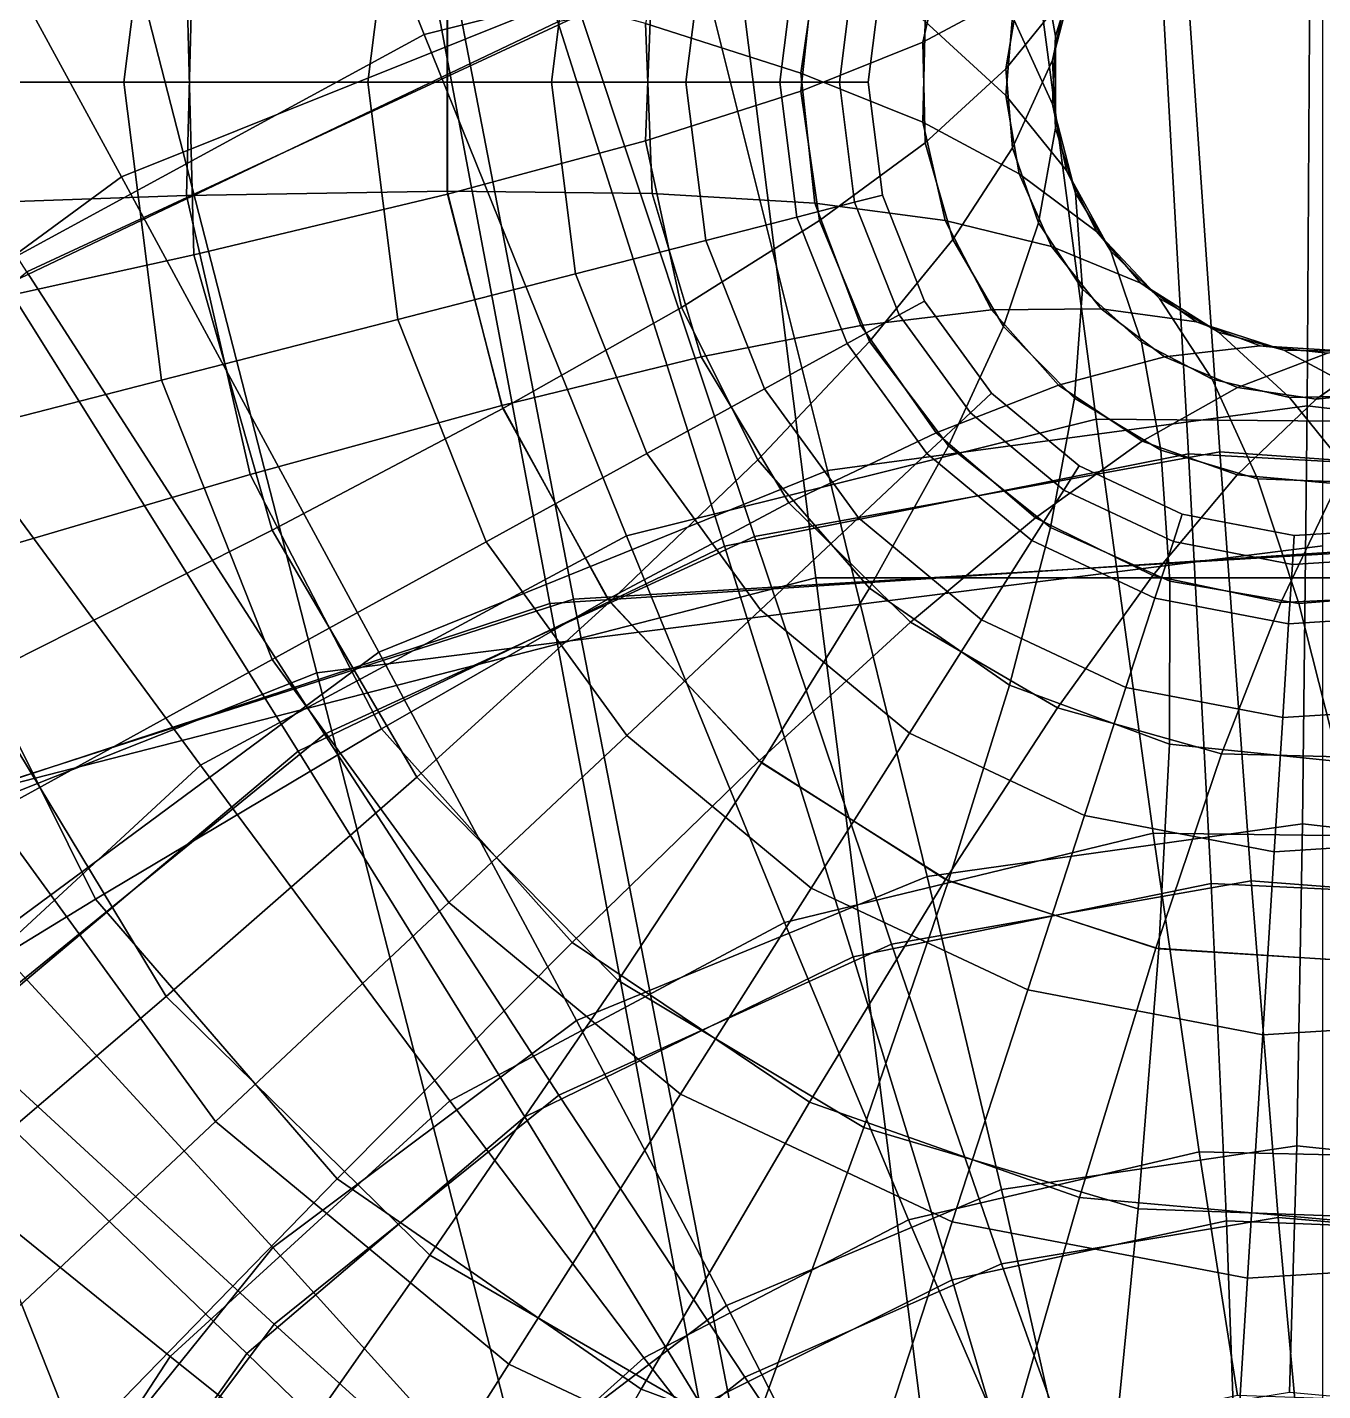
# Model space of a CAD drawing. Header units: metres. Extents: x -115920 to 115770, y -165555 to 165691.
# Drawn here: x -28731 to 0, y 20968 to 51218 of the extents above; entities that cross this region are included whole.
import ezdxf

# ---------------------------------------------------------------- set-up
doc = ezdxf.new("R2010")
doc.units = ezdxf.units.M

msp = doc.modelspace()

# ---------------------------------------------------------------- linework, layer by layer
for points in [[(-8600.2, 69752.7, 3630.67), (-6601.55, 54410.4, 6020.93), (-19925.5, 51059.3, 5244.29), (-25676.8, 65422.5, 2854.02)], [(-13891.8, 53019.7, 49106), (-17681.4, 68020.4, 51496.3), (-34041.9, 61486.2, 50719.7), (-26640.9, 47899.2, 48329.4)], [(-21339.6, 66356.1, -47130.4), (-16450.5, 51502.9, -46353.8), (-28741.9, 45793.8, -48744.1), (-37171.3, 58964.4, -49520.7)], [(-16963.9, 51336.1, 4256.44), (-21739, 66226.3, 5033.09), (-37525.8, 58739.4, 2642.82), (-29197.8, 45504.5, 1866.18)], [(-25676.8, 65422.5, 2854.02), (-19925.5, 51059.3, 5244.29), (-31997.4, 44499.9, 4467.64), (-41140.1, 56981.6, 2077.38)], [(0, 39712.6, -1584.07), (0, 65487.4, -1584.07), (-28720.5, 61859.1, -4097.35), (-22310.6, 36894.1, -4097.35)], [(5392.25, 39915.1, 43826), (7064.18, 65554.7, 45859.3), (-21895, 63681.1, 44382), (-17138.1, 38431.3, 42348.7)], [(7474.36, 65528.9, 2413.55), (5919.62, 39881.9, 4446.83), (-16619.1, 38530.3, 2969.57), (-21491.3, 63758.1, 936.287)], [(-14474.4, 64576.7, -34256.6), (-11244, 39005.2, -34256.6), (-33025.4, 33412.7, -36769.9), (-42513.7, 57377.5, -36769.9)], [(14474.4, 64576.7, -31743.4), (11244, 39005.2, -31743.4), (-11244, 39005.2, -34256.6), (-14474.4, 64576.7, -34256.6)], [(-17138.1, 38431.3, 42348.7), (-21895, 63681.1, 44382), (-49478.5, 54664.5, 42904.7), (-38591.7, 31390.9, 40871.4)], [(-21491.3, 63758.1, 936.287), (-16619.1, 38530.3, 2969.57), (-38113.5, 31615.9, 1492.3), (-49106.6, 54839.5, -540.979)], [(-22310.6, 36894.1, -4097.35), (-28720.5, 61859.1, -4097.35), (-55636.5, 51202.4, -6610.62), (-43219.4, 28615.8, -6610.62)], [(-26640.9, 47899.2, 48329.4), (-34041.9, 61486.2, 50719.7), (-48263.4, 51088.6, 49943), (-37716, 39769.1, 47552.8)], [(-32631.1, 58378.2, 14150.4), (-25752.9, 56612.2, 16663.7), (-26588.2, 50000, 16663.7), (-33689.5, 50000, 14150.4)], [(-25752.9, 56612.2, 49336.3), (-32631.1, 58378.2, 51849.6), (-33689.5, 50000, 51849.6), (-26588.2, 50000, 49336.3)], [(-25752.9, 56612.2, 16663.7), (-20510, 55266.1, 19177), (-21175.3, 50000, 19177), (-26588.2, 50000, 16663.7)], [(-20510, 55266.1, 46823), (-25752.9, 56612.2, 49336.3), (-26588.2, 50000, 49336.3), (-21175.3, 50000, 46823)], [(-25036.1, 53830.8, -4081.6), (-32251.9, 55417.3, -2604.33), (-32585.9, 47226.4, -4637.62), (-25202.3, 47484.2, -6114.88)], [(-20510, 55266.1, 19177), (-16569.5, 54254.3, 21690.3), (-17107, 50000, 21690.3), (-21175.3, 50000, 19177)], [(-16569.5, 54254.3, 44309.7), (-20510, 55266.1, 46823), (-21175.3, 50000, 46823), (-17107, 50000, 44309.7)], [(-11163.4, 53072.4, -6480.12), (-14221, 54995.9, -5002.85), (-15016.7, 51302.3, -7036.13), (-11576.8, 50199.7, -8513.4)], [(-347.067, 42817.2, 47492.4), (-269.937, 54808.8, 49882.7), (-13891.8, 53019.7, 49106), (-10984.4, 41385.7, 46715.8)], [(10312, 41558.3, 48269.1), (13368.9, 53154, 50659.3), (-269.937, 54808.8, 49882.7), (-347.067, 42817.2, 47492.4)], [(-5484.71, 52460.6, -55644.1), (-5325.99, 54591.4, -54166.8), (-6300.51, 53122.7, -56200.1), (-5924.32, 51019.3, -57677.4)], [(-6601.55, 54410.4, 6020.93), (-5022.09, 42523.1, 8411.2), (-15439.4, 39938.2, 7634.55), (-19925.5, 51059.3, 5244.29)], [(-16569.5, 54254.3, 21690.3), (-13681.1, 53512.7, 24203.5), (-14124.9, 50000, 24203.5), (-17107, 50000, 21690.3)], [(-13681.1, 53512.7, 41796.5), (-16569.5, 54254.3, 44309.7), (-17107, 50000, 44309.7), (-14124.9, 50000, 41796.5)], [(7137.17, 54342.8, 6797.58), (5710.75, 42436.1, 9187.84), (-5022.09, 42523.1, 8411.2), (-6601.55, 54410.4, 6020.93)], [(-2974.91, 41757.4, -53886.6), (-3664.22, 53942.1, -53109.9), (-16963.9, 51336.1, -55500.2), (-13266.1, 39705.7, -56276.8)], [(-3125.41, 53976, -43963.5), (-2282.14, 41801, -43186.9), (-12605.9, 39920.2, -45577.1), (-16450.5, 51502.9, -46353.8)], [(7503.2, 41185.4, -51496.3), (9865.75, 53158.6, -50719.7), (-3664.22, 53942.1, -53109.9), (-2974.91, 41757.4, -53886.6)], [(10396.1, 53057.5, -41573.3), (8185.04, 41055.3, -40796.6), (-2282.14, 41801, -43186.9), (-3125.41, 53976, -43963.5)], [(-19410.2, 52487.6, -5558.87), (-25036.1, 53830.8, -4081.6), (-25202.3, 47484.2, -6114.88), (-19419, 47582.3, -7592.15)], [(-8371.84, 53068.6, -53976.1), (-6012.55, 53646.5, -52498.8), (-6730.5, 52036.7, -54532.1), (-8871.95, 50890.2, -56009.3)], [(-5682.58, 51960.8, -55088.1), (-4700.46, 53747.3, -53610.8), (-5484.71, 52460.6, -55644.1), (-5991.69, 50486, -57121.4)], [(-13681.1, 53512.7, 24203.5), (-11661.5, 52994.2, 26716.8), (-12039.7, 50000, 26716.8), (-14124.9, 50000, 24203.5)], [(-11661.5, 52994.2, 39283.2), (-13681.1, 53512.7, 41796.5), (-14124.9, 50000, 41796.5), (-12039.7, 50000, 39283.2)], [(-6879.15, 51457.7, -7401.36), (-8203.42, 53494, -5924.1), (-8814.61, 51344.1, -7957.38), (-7025.54, 49701.1, -9434.65)], [(-6730.5, 52036.7, -54532.1), (-5016.42, 53312.4, -53054.8), (-5682.58, 51960.8, -55088.1), (-7025.54, 50298.9, -56565.4)], [(-10984.4, 41385.7, 46715.8), (-13891.8, 53019.7, 49106), (-26640.9, 47899.2, 48329.4), (-20931.5, 37353.8, 45939.1)], [(-11661.5, 52994.2, 26716.8), (-10382.3, 52665.7, 29230.1), (-10719.1, 50000, 29230.1), (-12039.7, 50000, 26716.8)], [(-10382.3, 52665.7, 36769.9), (-11661.5, 52994.2, 39283.2), (-12039.7, 50000, 39283.2), (-10719.1, 50000, 36769.9)], [(-8814.61, 51344.1, -7957.38), (-11163.4, 53072.4, -6480.12), (-11576.8, 50199.7, -8513.4), (-8871.95, 49109.8, -9990.66)], [(-11262.7, 52685.6, -55453.3), (-8371.84, 53068.6, -53976.1), (-8871.95, 50890.2, -56009.3), (-11576.8, 49800.3, -57486.6)], [(-5924.32, 51019.3, -6845.35), (-6300.51, 53122.7, -5368.08), (-6879.15, 51457.7, -7401.36), (-5991.69, 49514, -8878.63)], [(-32585.9, 52773.6, -61362.4), (-25202.3, 52515.8, -59885.1), (-25036.1, 46169.2, -61918.4), (-32251.9, 44582.7, -63395.7)], [(-14868.8, 52473.1, -56930.6), (-11262.7, 52685.6, -55453.3), (-11576.8, 49800.3, -57486.6), (-15016.7, 48697.7, -58963.9)], [(-10382.3, 52665.7, 29230.1), (-9762.41, 52506.6, 31743.4), (-10079.1, 50000, 31743.4), (-10719.1, 50000, 29230.1)], [(-9762.41, 52506.6, 34256.6), (-10382.3, 52665.7, 36769.9), (-10719.1, 50000, 36769.9), (-10079.1, 50000, 34256.6)], [(-25202.3, 52515.8, -59885.1), (-19419, 52417.7, -58407.9), (-19410.2, 47512.4, -60441.1), (-25036.1, 46169.2, -61918.4)], [(-15016.7, 51302.3, -7036.13), (-19410.2, 52487.6, -5558.87), (-19419, 47582.3, -7592.15), (-14868.8, 47526.9, -9069.41)], [(-19419, 52417.7, -58407.9), (-14868.8, 52473.1, -56930.6), (-15016.7, 48697.7, -58963.9), (-19410.2, 47512.4, -60441.1)], [(-9762.41, 52506.6, 31743.4), (-9762.41, 52506.6, 34256.6), (-10079.1, 50000, 34256.6), (-10079.1, 50000, 31743.4)], [(-5991.69, 50486, -57121.4), (-5484.71, 52460.6, -55644.1), (-5924.32, 51019.3, -57677.4), (-5924.32, 48980.7, -59154.7)], [(-8871.95, 50890.2, -56009.3), (-6730.5, 52036.7, -54532.1), (-7025.54, 50298.9, -56565.4), (-8814.61, 48655.9, -58042.6)], [(-7025.54, 50298.9, -56565.4), (-5682.58, 51960.8, -55088.1), (-5991.69, 50486, -57121.4), (-6879.15, 48542.3, -58598.6)], [(-16450.5, 51502.9, -46353.8), (-12605.9, 39920.2, -45577.1), (-22137.6, 35531.1, -47967.4), (-28741.9, 45793.8, -48744.1)], [(-5991.69, 49514, -8878.63), (-6879.15, 51457.7, -7401.36), (-7025.54, 49701.1, -9434.65), (-5682.58, 48039.2, -10911.9)], [(-13266.1, 39705.7, 3479.8), (-16963.9, 51336.1, 4256.44), (-29197.8, 45504.5, 1866.18), (-22723.7, 35159.1, 1089.53)], [(-11576.8, 50199.7, -8513.4), (-15016.7, 51302.3, -7036.13), (-14868.8, 47526.9, -9069.41), (-11262.7, 47314.4, -10546.7)], [(-7025.54, 49701.1, -9434.65), (-8814.61, 51344.1, -7957.38), (-8871.95, 49109.8, -9990.66), (-6730.5, 47963.3, -11467.9)], [(-19925.5, 51059.3, 5244.29), (-15439.4, 39938.2, 7634.55), (-24886.5, 34843.9, 6857.91), (-31997.4, 44499.9, 4467.64)], [(-11576.8, 49800.3, -57486.6), (-8871.95, 50890.2, -56009.3), (-8814.61, 48655.9, -58042.6), (-11163.4, 46927.6, -59519.9)], [(-5924.32, 48980.7, -8322.61), (-5924.32, 51019.3, -6845.35), (-5991.69, 49514, -8878.63), (-5484.71, 47539.4, -10355.9)], [(-8814.61, 48655.9, -58042.6), (-7025.54, 50298.9, -56565.4), (-6879.15, 48542.3, -58598.6), (-8203.42, 46506, -60075.9)], [(-6879.15, 48542.3, -58598.6), (-5991.69, 50486, -57121.4), (-5924.32, 48980.7, -59154.7), (-6300.51, 46877.3, -60631.9)], [(-33689.5, 50000, 14150.4), (-26588.2, 50000, 16663.7), (-25752.9, 43387.8, 16663.7), (-32631.1, 41621.8, 14150.4)], [(-26588.2, 50000, 49336.3), (-33689.5, 50000, 51849.6), (-32631.1, 41621.8, 51849.6), (-25752.9, 43387.8, 49336.3)], [(-26588.2, 50000, 16663.7), (-21175.3, 50000, 19177), (-20510, 44733.9, 19177), (-25752.9, 43387.8, 16663.7)], [(-21175.3, 50000, 46823), (-26588.2, 50000, 49336.3), (-25752.9, 43387.8, 49336.3), (-20510, 44733.9, 46823)], [(-21175.3, 50000, 19177), (-17107, 50000, 21690.3), (-16569.5, 45745.7, 21690.3), (-20510, 44733.9, 19177)], [(-17107, 50000, 44309.7), (-21175.3, 50000, 46823), (-20510, 44733.9, 46823), (-16569.5, 45745.7, 44309.7)], [(-17107, 50000, 21690.3), (-14124.9, 50000, 24203.5), (-13681.1, 46487.3, 24203.5), (-16569.5, 45745.7, 21690.3)], [(-14124.9, 50000, 41796.5), (-17107, 50000, 44309.7), (-16569.5, 45745.7, 44309.7), (-13681.1, 46487.3, 41796.5)], [(-14124.9, 50000, 24203.5), (-12039.7, 50000, 26716.8), (-11661.5, 47005.8, 26716.8), (-13681.1, 46487.3, 24203.5)], [(-12039.7, 50000, 39283.2), (-14124.9, 50000, 41796.5), (-13681.1, 46487.3, 41796.5), (-11661.5, 47005.8, 39283.2)], [(-12039.7, 50000, 26716.8), (-10719.1, 50000, 29230.1), (-10382.3, 47334.3, 29230.1), (-11661.5, 47005.8, 26716.8)], [(-10719.1, 50000, 36769.9), (-12039.7, 50000, 39283.2), (-11661.5, 47005.8, 39283.2), (-10382.3, 47334.3, 36769.9)], [(-8871.95, 49109.8, -9990.66), (-11576.8, 50199.7, -8513.4), (-11262.7, 47314.4, -10546.7), (-8371.84, 46931.4, -12023.9)], [(-10719.1, 50000, 29230.1), (-10079.1, 50000, 31743.4), (-9762.41, 47493.4, 31743.4), (-10382.3, 47334.3, 29230.1)], [(-10079.1, 50000, 34256.6), (-10719.1, 50000, 36769.9), (-10382.3, 47334.3, 36769.9), (-9762.41, 47493.4, 34256.6)], [(-10079.1, 50000, 31743.4), (-10079.1, 50000, 34256.6), (-9762.41, 47493.4, 34256.6), (-9762.41, 47493.4, 31743.4)], [(-15016.7, 48697.7, -58963.9), (-11576.8, 49800.3, -57486.6), (-11163.4, 46927.6, -59519.9), (-14221, 45004.1, -60997.2)], [(-5682.58, 48039.2, -10911.9), (-7025.54, 49701.1, -9434.65), (-6730.5, 47963.3, -11467.9), (-5016.42, 46687.6, -12945.2)], [(-5484.71, 47539.4, -10355.9), (-5991.69, 49514, -8878.63), (-5682.58, 48039.2, -10911.9), (-4700.46, 46252.7, -12389.2)], [(-6730.5, 47963.3, -11467.9), (-8871.95, 49109.8, -9990.66), (-8371.84, 46931.4, -12023.9), (-6012.55, 46353.5, -13501.2)], [(-6300.51, 46877.3, -9799.88), (-5924.32, 48980.7, -8322.61), (-5484.71, 47539.4, -10355.9), (-5325.99, 45408.6, -11833.2)], [(-19410.2, 47512.4, -60441.1), (-15016.7, 48697.7, -58963.9), (-14221, 45004.1, -60997.2), (-18181.7, 42763.5, -62474.4)], [(-11163.4, 46927.6, -59519.9), (-8814.61, 48655.9, -58042.6), (-8203.42, 46506, -60075.9), (-10048.6, 44247.9, -61553.2)], [(-8203.42, 46506, -60075.9), (-6879.15, 48542.3, -58598.6), (-6300.51, 46877.3, -60631.9), (-7076.77, 44575.7, -62109.2)], [(-20931.5, 37353.8, 45939.1), (-26640.9, 47899.2, 48329.4), (-37716, 39769.1, 47552.8), (-29563.4, 30974.8, 45162.5)], [(-5016.42, 46687.6, -12945.2), (-6730.5, 47963.3, -11467.9), (-6012.55, 46353.5, -13501.2), (-4035.05, 45544.1, -14978.5)], [(-4700.46, 46252.7, -12389.2), (-5682.58, 48039.2, -10911.9), (-5016.42, 46687.6, -12945.2), (-3620.87, 45201.5, -14422.5)], [(-19419, 47582.3, -7592.15), (-25202.3, 47484.2, -6114.88), (-23784.8, 41295.7, -8148.16), (-18207.6, 42829, -9625.43)], [(-25036.1, 46169.2, -61918.4), (-19410.2, 47512.4, -60441.1), (-18181.7, 42763.5, -62474.4), (-23296.9, 40063.3, -63951.7)], [(-14868.8, 47526.9, -9069.41), (-19419, 47582.3, -7592.15), (-18207.6, 42829, -9625.43), (-13786.6, 43906.9, -11102.7)], [(-11262.7, 47314.4, -10546.7), (-14868.8, 47526.9, -9069.41), (-13786.6, 43906.9, -11102.7), (-10241, 44597.8, -12580)], [(-10382.3, 47334.3, 29230.1), (-9762.41, 47493.4, 31743.4), (-8832.35, 45144.4, 31743.4), (-9393.19, 44836, 29230.1)], [(-9762.41, 47493.4, 34256.6), (-10382.3, 47334.3, 36769.9), (-9393.19, 44836, 36769.9), (-8832.35, 45144.4, 34256.6)], [(-9762.41, 47493.4, 31743.4), (-9762.41, 47493.4, 34256.6), (-8832.35, 45144.4, 34256.6), (-8832.35, 45144.4, 31743.4)], [(-5325.99, 45408.6, -11833.2), (-5484.71, 47539.4, -10355.9), (-4700.46, 46252.7, -12389.2), (-4016.82, 44228.3, -13866.4)], [(-25202.3, 47484.2, -6114.88), (-32585.9, 47226.4, -4637.62), (-30872.4, 39209.8, -6670.9), (-23784.8, 41295.7, -8148.16)], [(-11661.5, 47005.8, 26716.8), (-10382.3, 47334.3, 29230.1), (-9393.19, 44836, 29230.1), (-10550.5, 44199.8, 26716.8)], [(-10382.3, 47334.3, 36769.9), (-11661.5, 47005.8, 39283.2), (-10550.5, 44199.8, 39283.2), (-9393.19, 44836, 36769.9)], [(-8371.84, 46931.4, -12023.9), (-11262.7, 47314.4, -10546.7), (-10241, 44597.8, -12580), (-7345.69, 44945.8, -14057.2)], [(-14221, 45004.1, -60997.2), (-11163.4, 46927.6, -59519.9), (-10048.6, 44247.9, -61553.2), (-12531.8, 41624.4, -63030.4)], [(-13681.1, 46487.3, 24203.5), (-11661.5, 47005.8, 26716.8), (-10550.5, 44199.8, 26716.8), (-12377.7, 43195.3, 24203.5)], [(-11661.5, 47005.8, 39283.2), (-13681.1, 46487.3, 41796.5), (-12377.7, 43195.3, 41796.5), (-10550.5, 44199.8, 39283.2)], [(-6012.55, 46353.5, -13501.2), (-8371.84, 46931.4, -12023.9), (-7345.69, 44945.8, -14057.2), (-4916.81, 44972.8, -15534.5)], [(-7076.77, 44575.7, -11277.1), (-6300.51, 46877.3, -9799.88), (-5325.99, 45408.6, -11833.2), (-5505.46, 42986.2, -13310.4)], [(-3620.87, 45201.5, -14422.5), (-5016.42, 46687.6, -12945.2), (-4035.05, 45544.1, -14978.5), (-2313.77, 44451.8, -16455.7)], [(-16569.5, 45745.7, 21690.3), (-13681.1, 46487.3, 24203.5), (-12377.7, 43195.3, 24203.5), (-14990.9, 41758.7, 21690.3)], [(-13681.1, 46487.3, 41796.5), (-16569.5, 45745.7, 44309.7), (-14990.9, 41758.7, 44309.7), (-12377.7, 43195.3, 41796.5)], [(-10048.6, 44247.9, -61553.2), (-8203.42, 46506, -60075.9), (-7076.77, 44575.7, -62109.2), (-8302.4, 41929.6, -63586.4)], [(-4035.05, 45544.1, -14978.5), (-6012.55, 46353.5, -13501.2), (-4916.81, 44972.8, -15534.5), (-2800.15, 44680.6, -17011.8)], [(-32251.9, 44582.7, -63395.7), (-25036.1, 46169.2, -61918.4), (-23296.9, 40063.3, -63951.7), (-29891.4, 36732.1, -65428.9)], [(-4016.82, 44228.3, -13866.4), (-4700.46, 46252.7, -12389.2), (-3620.87, 45201.5, -14422.5), (-2455.25, 43410.7, -15899.7)], [(-28741.9, 45793.8, -48744.1), (-22137.6, 35531.1, -47967.4), (-30278.4, 28909.4, -50357.7), (-39227.4, 37207.3, -51134.3)], [(-20510, 44733.9, 19177), (-16569.5, 45745.7, 21690.3), (-14990.9, 41758.7, 21690.3), (-18556, 39798.7, 19177)], [(-16569.5, 45745.7, 44309.7), (-20510, 44733.9, 46823), (-18556, 39798.7, 46823), (-14990.9, 41758.7, 44309.7)], [(-22723.7, 35159.1, 1089.53), (-29197.8, 45504.5, 1866.18), (-39597, 36813.7, -524.088), (-30753.5, 28403.4, -1300.73)], [(-5505.46, 42986.2, -13310.4), (-5325.99, 45408.6, -11833.2), (-4016.82, 44228.3, -13866.4), (-3588.23, 41837.4, -15343.7)], [(-2313.77, 44451.8, -16455.7), (-4035.05, 45544.1, -14978.5), (-2800.15, 44680.6, -17011.8), (-861.287, 44050.6, -18489)], [(-9393.19, 44836, 29230.1), (-8832.35, 45144.4, 31743.4), (-7347.32, 43100.4, 31743.4), (-7813.86, 42662.3, 29230.1)], [(-8832.35, 45144.4, 34256.6), (-9393.19, 44836, 36769.9), (-7813.86, 42662.3, 36769.9), (-7347.32, 43100.4, 34256.6)], [(-8832.35, 45144.4, 31743.4), (-8832.35, 45144.4, 34256.6), (-7347.32, 43100.4, 34256.6), (-7347.32, 43100.4, 31743.4)], [(-2455.25, 43410.7, -15899.7), (-3620.87, 45201.5, -14422.5), (-2313.77, 44451.8, -16455.7), (-739.415, 43007.1, -17933)], [(-18181.7, 42763.5, -62474.4), (-14221, 45004.1, -60997.2), (-12531.8, 41624.4, -63030.4), (-15810.8, 38469.2, -64507.7)], [(-10550.5, 44199.8, 26716.8), (-9393.19, 44836, 29230.1), (-7813.86, 42662.3, 29230.1), (-8776.58, 41758.2, 26716.8)], [(-9393.19, 44836, 36769.9), (-10550.5, 44199.8, 39283.2), (-8776.58, 41758.2, 39283.2), (-7813.86, 42662.3, 36769.9)], [(-7345.69, 44945.8, -14057.2), (-10241, 44597.8, -12580), (-8575.8, 42220.7, -14613.2), (-5857.98, 43277.8, -16090.5)], [(-4916.81, 44972.8, -15534.5), (-7345.69, 44945.8, -14057.2), (-5857.98, 43277.8, -16090.5), (-3512.13, 43908, -17567.8)], [(-2800.15, 44680.6, -17011.8), (-4916.81, 44972.8, -15534.5), (-3512.13, 43908, -17567.8), (-1389.3, 44151.4, -19045)], [(1600.15, 44205.5, -23111.6), (-142.86, 42969.6, -21634.3), (1610.03, 43154.9, -23667.6), (2990.91, 44785.5, -25144.9)], [(-31997.4, 44499.9, 4467.64), (-24886.5, 34843.9, 6857.91), (-32770, 27560.1, 6081.26), (-42058.8, 35144.4, 3691)], [(-25752.9, 43387.8, 16663.7), (-20510, 44733.9, 19177), (-18556, 39798.7, 19177), (-23299.4, 37191, 16663.7)], [(-20510, 44733.9, 46823), (-25752.9, 43387.8, 49336.3), (-23299.4, 37191, 49336.3), (-18556, 39798.7, 46823)], [(-10241, 44597.8, -12580), (-13786.6, 43906.9, -11102.7), (-11838.2, 40669.7, -13136), (-8575.8, 42220.7, -14613.2)], [(-8302.4, 41929.6, -12754.4), (-7076.77, 44575.7, -11277.1), (-5505.46, 42986.2, -13310.4), (-6034.53, 40118.4, -14787.7)], [(-861.287, 44050.6, -18489), (-2800.15, 44680.6, -17011.8), (-1389.3, 44151.4, -19045), (645.316, 44023.4, -20522.3)], [(-12531.8, 41624.4, -63030.4), (-10048.6, 44247.9, -61553.2), (-8302.4, 41929.6, -63586.4), (-10055.2, 38771, -65063.7)], [(-12377.7, 43195.3, 24203.5), (-10550.5, 44199.8, 26716.8), (-8776.58, 41758.2, 26716.8), (-10296.6, 40330.9, 24203.5)], [(-10550.5, 44199.8, 39283.2), (-12377.7, 43195.3, 41796.5), (-10296.6, 40330.9, 41796.5), (-8776.58, 41758.2, 39283.2)], [(-3588.23, 41837.4, -15343.7), (-4016.82, 44228.3, -13866.4), (-2455.25, 43410.7, -15899.7), (-1445.53, 41201.5, -17377)], [(-739.415, 43007.1, -17933), (-2313.77, 44451.8, -16455.7), (-861.287, 44050.6, -18489), (1022.88, 43042.9, -19966.3)], [(108.844, 43989.6, -21078.3), (-1886.77, 43226, -19601.1), (-142.86, 42969.6, -21634.3), (1600.15, 44205.5, -23111.6)], [(645.316, 44023.4, -20522.3), (-1389.3, 44151.4, -19045), (108.844, 43989.6, -21078.3), (2111.37, 44371.6, -22555.6)], [(-13786.6, 43906.9, -11102.7), (-18207.6, 42829, -9625.43), (-15852.3, 38526.2, -11658.7), (-11838.2, 40669.7, -13136)], [(-3512.13, 43908, -17567.8), (-5857.98, 43277.8, -16090.5), (-4002.2, 42032.2, -18123.8), (-1886.77, 43226, -19601.1)], [(-1389.3, 44151.4, -19045), (-3512.13, 43908, -17567.8), (-1886.77, 43226, -19601.1), (108.844, 43989.6, -21078.3)], [(1022.88, 43042.9, -19966.3), (-861.287, 44050.6, -18489), (645.316, 44023.4, -20522.3), (2720.91, 43515.8, -21999.6)], [(-32631.1, 41621.8, 14150.4), (-25752.9, 43387.8, 16663.7), (-23299.4, 37191, 16663.7), (-29522.3, 33770, 14150.4)], [(-25752.9, 43387.8, 49336.3), (-32631.1, 41621.8, 51849.6), (-29522.3, 33770, 51849.6), (-23299.4, 37191, 49336.3)], [(-5857.98, 43277.8, -16090.5), (-8575.8, 42220.7, -14613.2), (-6371.75, 40332.4, -16646.5), (-4002.2, 42032.2, -18123.8)], [(-1445.53, 41201.5, -17377), (-2455.25, 43410.7, -15899.7), (-739.415, 43007.1, -17933), (787.99, 41118.4, -19410.3)], [(-14990.9, 41758.7, 21690.3), (-12377.7, 43195.3, 24203.5), (-10296.6, 40330.9, 24203.5), (-12470.4, 38289.5, 21690.3)], [(-12377.7, 43195.3, 41796.5), (-14990.9, 41758.7, 44309.7), (-12470.4, 38289.5, 44309.7), (-10296.6, 40330.9, 41796.5)], [(-7813.86, 42662.3, 29230.1), (-7347.32, 43100.4, 31743.4), (-5400.63, 41490, 31743.4), (-5743.56, 40949.6, 29230.1)], [(-7347.32, 43100.4, 34256.6), (-7813.86, 42662.3, 36769.9), (-5743.56, 40949.6, 36769.9), (-5400.63, 41490, 34256.6)], [(-7347.32, 43100.4, 31743.4), (-7347.32, 43100.4, 34256.6), (-5400.63, 41490, 34256.6), (-5400.63, 41490, 31743.4)], [(-6034.53, 40118.4, -14787.7), (-5505.46, 42986.2, -13310.4), (-3588.23, 41837.4, -15343.7), (-3387.49, 38928.1, -16821)], [(-1886.77, 43226, -19601.1), (-4002.2, 42032.2, -18123.8), (-1894.94, 41287.2, -20157.1), (-142.86, 42969.6, -21634.3)], [(-142.86, 42969.6, -21634.3), (-1894.94, 41287.2, -20157.1), (331.386, 41089.7, -22190.4), (1610.03, 43154.9, -23667.6)], [(787.99, 41118.4, -19410.3), (-739.415, 43007.1, -17933), (1022.88, 43042.9, -19966.3), (2972, 41593.4, -21443.6)], [(-18207.6, 42829, -9625.43), (-23784.8, 41295.7, -8148.16), (-20872.9, 35654.1, -10181.4), (-15852.3, 38526.2, -11658.7)], [(-23296.9, 40063.3, -63951.7), (-18181.7, 42763.5, -62474.4), (-15810.8, 38469.2, -64507.7), (-20093.8, 34581.8, -65985)], [(-446.234, 33544.5, 45102.2), (-347.067, 42817.2, 47492.4), (-10984.4, 41385.7, 46715.8), (-8774.39, 32379.7, 44325.5)], [(-8776.58, 41758.2, 26716.8), (-7813.86, 42662.3, 29230.1), (-5743.56, 40949.6, 29230.1), (-6451.21, 39834.5, 26716.8)], [(-7813.86, 42662.3, 36769.9), (-8776.58, 41758.2, 39283.2), (-6451.21, 39834.5, 39283.2), (-5743.56, 40949.6, 36769.9)], [(7909.96, 32601.6, 45878.8), (10312, 41558.3, 48269.1), (-347.067, 42817.2, 47492.4), (-446.234, 33544.5, 45102.2)], [(-5022.09, 42523.1, 8411.2), (-3761.52, 33335.9, 10801.5), (-11933.7, 31353.2, 10024.8), (-15439.4, 39938.2, 7634.55)], [(5710.75, 42436.1, 9187.84), (4646.96, 33224.1, 11578.1), (-3761.52, 33335.9, 10801.5), (-5022.09, 42523.1, 8411.2)], [(-8575.8, 42220.7, -14613.2), (-11838.2, 40669.7, -13136), (-9145.91, 38018.8, -15169.3), (-6371.75, 40332.4, -16646.5)], [(-18556, 39798.7, 19177), (-14990.9, 41758.7, 21690.3), (-12470.4, 38289.5, 21690.3), (-15436.1, 35504.5, 19177)], [(-14990.9, 41758.7, 44309.7), (-18556, 39798.7, 46823), (-15436.1, 35504.5, 46823), (-12470.4, 38289.5, 44309.7)], [(-2474.5, 32224.3, -54663.2), (-2974.91, 41757.4, -53886.6), (-13266.1, 39705.7, -56276.8), (-10410.6, 30596.6, -57053.5)], [(-2282.14, 41801, -43186.9), (-1583.79, 32280.4, -42410.2), (-9561.84, 30872.4, -44800.5), (-12605.9, 39920.2, -45577.1)], [(-10296.6, 40330.9, 24203.5), (-8776.58, 41758.2, 26716.8), (-6451.21, 39834.5, 26716.8), (-7568.49, 38074, 24203.5)], [(-8776.58, 41758.2, 39283.2), (-10296.6, 40330.9, 41796.5), (-7568.49, 38074, 41796.5), (-6451.21, 39834.5, 39283.2)], [(-10055.2, 38771, -14231.7), (-8302.4, 41929.6, -12754.4), (-6034.53, 40118.4, -14787.7), (-6946.78, 36623.2, -16265)], [(-4002.2, 42032.2, -18123.8), (-6371.75, 40332.4, -16646.5), (-3767.34, 39051.6, -18679.8), (-1894.94, 41287.2, -20157.1)], [(-3387.49, 38928.1, -16821), (-3588.23, 41837.4, -15343.7), (-1445.53, 41201.5, -17377), (-527.607, 38433.5, -18854.3)], [(5617.11, 31827.3, -52273), (7503.2, 41185.4, -51496.3), (-2974.91, 41757.4, -53886.6), (-2474.5, 32224.3, -54663.2)], [(8185.04, 41055.3, -40796.6), (6493.77, 31660.1, -40020), (-1583.79, 32280.4, -42410.2), (-2282.14, 41801, -43186.9)], [(-15810.8, 38469.2, -64507.7), (-12531.8, 41624.4, -63030.4), (-10055.2, 38771, -65063.7), (-12446.5, 34899.5, -66541)], [(-5743.56, 40949.6, 29230.1), (-5400.63, 41490, 31743.4), (-3114.6, 40414.2, 31743.4), (-3312.37, 39805.6, 29230.1)], [(-5400.63, 41490, 34256.6), (-5743.56, 40949.6, 36769.9), (-3312.37, 39805.6, 36769.9), (-3114.6, 40414.2, 34256.6)], [(-5400.63, 41490, 31743.4), (-5400.63, 41490, 34256.6), (-3114.6, 40414.2, 34256.6), (-3114.6, 40414.2, 31743.4)], [(331.386, 41089.7, -22190.4), (-926.216, 38458.6, -20713.1), (1973.11, 38590.9, -22746.4), (2536.89, 41452, -24223.6)], [(-23784.8, 41295.7, -8148.16), (-30872.4, 39209.8, -6670.9), (-27219, 31871.1, -8704.18), (-20872.9, 35654.1, -10181.4)], [(-8774.39, 32379.7, 44325.5), (-10984.4, 41385.7, 46715.8), (-20931.5, 37353.8, 45939.1), (-16551.2, 29180.3, 43548.9)], [(-1894.94, 41287.2, -20157.1), (-3767.34, 39051.6, -18679.8), (-926.216, 38458.6, -20713.1), (331.386, 41089.7, -22190.4)], [(-527.607, 38433.5, -18854.3), (-1445.53, 41201.5, -17377), (787.99, 41118.4, -19410.3), (2365.43, 38665.7, -20887.5)], [(-6451.21, 39834.5, 26716.8), (-5743.56, 40949.6, 29230.1), (-3312.37, 39805.6, 29230.1), (-3720.48, 38549.5, 26716.8)], [(-5743.56, 40949.6, 36769.9), (-6451.21, 39834.5, 39283.2), (-3720.48, 38549.5, 39283.2), (-3312.37, 39805.6, 36769.9)], [(-11838.2, 40669.7, -13136), (-15852.3, 38526.2, -11658.7), (-12500.8, 34944.4, -13692), (-9145.91, 38018.8, -15169.3)], [(-12470.4, 38289.5, 21690.3), (-10296.6, 40330.9, 24203.5), (-7568.49, 38074, 24203.5), (-9166.36, 35556.1, 21690.3)], [(-10296.6, 40330.9, 41796.5), (-12470.4, 38289.5, 44309.7), (-9166.36, 35556.1, 44309.7), (-7568.49, 38074, 41796.5)], [(-6371.75, 40332.4, -16646.5), (-9145.91, 38018.8, -15169.3), (-5878.97, 36120.7, -17202.5), (-3767.34, 39051.6, -18679.8)], [(-3312.37, 39805.6, 29230.1), (-3114.6, 40414.2, 31743.4), (-632.869, 39940.8, 31743.4), (-673.056, 39302.1, 29230.1)], [(-3114.6, 40414.2, 34256.6), (-3312.37, 39805.6, 36769.9), (-673.056, 39302.1, 36769.9), (-632.869, 39940.8, 34256.6)], [(-3114.6, 40414.2, 31743.4), (-3114.6, 40414.2, 34256.6), (-632.869, 39940.8, 34256.6), (-632.869, 39940.8, 31743.4)], [(-29891.4, 36732.1, -65428.9), (-23296.9, 40063.3, -63951.7), (-20093.8, 34581.8, -65985), (-25652.7, 29715.3, -67462.2)], [(-15439.4, 39938.2, 7634.55), (-11933.7, 31353.2, 10024.8), (-19356, 27400.4, 9248.17), (-24886.5, 34843.9, 6857.91)], [(-6946.78, 36623.2, -16265), (-6034.53, 40118.4, -14787.7), (-3387.49, 38928.1, -16821), (-3401.86, 35315.8, -18298.2)], [(-673.056, 39302.1, 29230.1), (-632.869, 39940.8, 31743.4), (1888.63, 40099.5, 31743.4), (2008.55, 39470.8, 29230.1)], [(-632.869, 39940.8, 34256.6), (-673.056, 39302.1, 36769.9), (2008.55, 39470.8, 36769.9), (1888.63, 40099.5, 34256.6)], [(-632.869, 39940.8, 31743.4), (-632.869, 39940.8, 34256.6), (1888.63, 40099.5, 34256.6), (1888.63, 40099.5, 31743.4)], [(-23299.4, 37191, 16663.7), (-18556, 39798.7, 19177), (-15436.1, 35504.5, 19177), (-19382, 31799.1, 16663.7)], [(-18556, 39798.7, 46823), (-23299.4, 37191, 49336.3), (-19382, 31799.1, 49336.3), (-15436.1, 35504.5, 46823)], [(-10410.6, 30596.6, 2703.15), (-13266.1, 39705.7, 3479.8), (-22723.7, 35159.1, 1089.53), (-17692.6, 27046.3, 312.889)], [(0, 19634.4, -1584.07), (0, 39712.6, -1584.07), (-22310.6, 36894.1, -4097.35), (-17317.4, 17446.8, -4097.35)], [(-12605.9, 39920.2, -45577.1), (-9561.84, 30872.4, -44800.5), (-16939.1, 27524.5, -47190.8), (-22137.6, 35531.1, -47967.4)], [(4062.71, 19985, 41792.7), (5392.25, 39915.1, 43826), (-17138.1, 38431.3, 42348.7), (-13469.5, 18796.7, 40315.4)], [(5919.62, 39881.9, 4446.83), (4740.78, 19942.4, 6480.12), (-12802.1, 18924, 5002.85), (-16619.1, 38530.3, 2969.57)], [(-7568.49, 38074, 24203.5), (-6451.21, 39834.5, 26716.8), (-3720.48, 38549.5, 26716.8), (-4364.83, 36566.4, 24203.5)], [(-6451.21, 39834.5, 39283.2), (-7568.49, 38074, 41796.5), (-4364.83, 36566.4, 41796.5), (-3720.48, 38549.5, 39283.2)], [(-3720.48, 38549.5, 26716.8), (-3312.37, 39805.6, 29230.1), (-673.056, 39302.1, 29230.1), (-755.98, 37984, 26716.8)], [(-3312.37, 39805.6, 36769.9), (-3720.48, 38549.5, 39283.2), (-755.98, 37984, 39283.2), (-673.056, 39302.1, 36769.9)], [(-755.98, 37984, 26716.8), (-673.056, 39302.1, 29230.1), (2008.55, 39470.8, 29230.1), (2256.02, 38173.5, 26716.8)], [(-673.056, 39302.1, 36769.9), (-755.98, 37984, 39283.2), (2256.02, 38173.5, 39283.2), (2008.55, 39470.8, 36769.9)], [(-30872.4, 39209.8, -6670.9), (-39920.2, 36438.7, -5193.63), (-35293.5, 26937, -7226.91), (-27219, 31871.1, -8704.18)], [(-3767.34, 39051.6, -18679.8), (-5878.97, 36120.7, -17202.5), (-2242.63, 35094.7, -19235.8), (-926.216, 38458.6, -20713.1)], [(-11244, 39005.2, -34256.6), (-8727.51, 19085.4, -34256.6), (-25634.2, 14744.5, -36769.9), (-33025.4, 33412.7, -36769.9)], [(-12446.5, 34899.5, -15708.9), (-10055.2, 38771, -14231.7), (-6946.78, 36623.2, -16265), (-8300.14, 32278.6, -17742.2)], [(11244, 39005.2, -31743.4), (8727.51, 19085.4, -31743.4), (-8727.51, 19085.4, -34256.6), (-11244, 39005.2, -34256.6)], [(-3401.86, 35315.8, -18298.2), (-3387.49, 38928.1, -16821), (-527.607, 38433.5, -18854.3), (356.819, 34931.2, -20331.5)], [(-13469.5, 18796.7, 40315.4), (-17138.1, 38431.3, 42348.7), (-38591.7, 31390.9, 40871.4), (-30155.4, 13285.6, 38838.2)], [(-16619.1, 38530.3, 2969.57), (-12802.1, 18924, 5002.85), (-29540.6, 13574.8, 3525.58), (-38113.5, 31615.9, 1492.3)], [(-15852.3, 38526.2, -11658.7), (-20872.9, 35654.1, -10181.4), (-16649.5, 30914, -12214.7), (-12500.8, 34944.4, -13692)], [(-20093.8, 34581.8, -65985), (-15810.8, 38469.2, -64507.7), (-12446.5, 34899.5, -66541), (-15628.2, 30069, -68018.2)], [(-4364.83, 36566.4, 24203.5), (-3720.48, 38549.5, 26716.8), (-755.98, 37984, 26716.8), (-886.909, 35903, 24203.5)], [(-3720.48, 38549.5, 39283.2), (-4364.83, 36566.4, 41796.5), (-886.909, 35903, 41796.5), (-755.98, 37984, 39283.2)], [(-926.216, 38458.6, -20713.1), (-2242.63, 35094.7, -19235.8), (1534.62, 35005.3, -21269.1), (1973.11, 38590.9, -22746.4)], [(356.819, 34931.2, -20331.5), (-527.607, 38433.5, -18854.3), (2365.43, 38665.7, -20887.5), (4093.07, 35493.3, -22364.8)], [(-15436.1, 35504.5, 19177), (-12470.4, 38289.5, 21690.3), (-9166.36, 35556.1, 21690.3), (-11346.3, 32121.1, 19177)], [(-12470.4, 38289.5, 44309.7), (-15436.1, 35504.5, 46823), (-11346.3, 32121.1, 46823), (-9166.36, 35556.1, 44309.7)], [(-886.909, 35903, 24203.5), (-755.98, 37984, 26716.8), (2256.02, 38173.5, 26716.8), (2646.74, 36125.3, 24203.5)], [(-755.98, 37984, 39283.2), (-886.909, 35903, 41796.5), (2646.74, 36125.3, 41796.5), (2256.02, 38173.5, 39283.2)], [(-9145.91, 38018.8, -15169.3), (-12500.8, 34944.4, -13692), (-8363.9, 32308.6, -15725.3), (-5878.97, 36120.7, -17202.5)], [(-9166.36, 35556.1, 21690.3), (-7568.49, 38074, 24203.5), (-4364.83, 36566.4, 24203.5), (-5286.34, 33730.3, 21690.3)], [(-7568.49, 38074, 41796.5), (-9166.36, 35556.1, 44309.7), (-5286.34, 33730.3, 44309.7), (-4364.83, 36566.4, 41796.5)], [(-16551.2, 29180.3, 43548.9), (-20931.5, 37353.8, 45939.1), (-29563.4, 30974.8, 45162.5), (-23288.1, 24147.4, 42772.2)], [(-29522.3, 33770, 14150.4), (-23299.4, 37191, 16663.7), (-19382, 31799.1, 16663.7), (-24558.6, 26938, 14150.4)], [(-23299.4, 37191, 49336.3), (-29522.3, 33770, 51849.6), (-24558.6, 26938, 51849.6), (-19382, 31799.1, 49336.3)], [(-17317.4, 17446.8, -4097.35), (-22310.6, 36894.1, -4097.35), (-43219.4, 28615.8, -6610.62), (-33546.7, 11021.1, -6610.62)], [(-38383.9, 32558.5, -66906.2), (-29891.4, 36732.1, -65428.9), (-25652.7, 29715.3, -67462.2), (-32840.5, 23560.8, -68939.5)], [(-8300.14, 32278.6, -17742.2), (-6946.78, 36623.2, -16265), (-3401.86, 35315.8, -18298.2), (-3632.23, 30771.1, -19775.5)], [(-5286.34, 33730.3, 21690.3), (-4364.83, 36566.4, 24203.5), (-886.909, 35903, 24203.5), (-1074.15, 32926.8, 21690.3)], [(-4364.83, 36566.4, 41796.5), (-5286.34, 33730.3, 44309.7), (-1074.15, 32926.8, 44309.7), (-886.909, 35903, 41796.5)], [(-5878.97, 36120.7, -17202.5), (-8363.9, 32308.6, -15725.3), (-3701.45, 30784.3, -17758.6), (-2242.63, 35094.7, -19235.8)], [(-1074.15, 32926.8, 21690.3), (-886.909, 35903, 24203.5), (2646.74, 36125.3, 24203.5), (3205.52, 33196.1, 21690.3)], [(-886.909, 35903, 41796.5), (-1074.15, 32926.8, 44309.7), (3205.52, 33196.1, 44309.7), (2646.74, 36125.3, 41796.5)], [(-22137.6, 35531.1, -47967.4), (-16939.1, 27524.5, -47190.8), (-23252, 22447.2, -49581), (-30278.4, 28909.4, -50357.7)], [(-20872.9, 35654.1, -10181.4), (-27219, 31871.1, -8704.18), (-21855.4, 25671.6, -10737.5), (-16649.5, 30914, -12214.7)], [(-19382, 31799.1, 16663.7), (-15436.1, 35504.5, 19177), (-11346.3, 32121.1, 19177), (-14246.7, 27550.8, 16663.7)], [(-15436.1, 35504.5, 46823), (-19382, 31799.1, 49336.3), (-14246.7, 27550.8, 49336.3), (-11346.3, 32121.1, 46823)], [(-11346.3, 32121.1, 19177), (-9166.36, 35556.1, 21690.3), (-5286.34, 33730.3, 21690.3), (-6543.52, 29861.1, 19177)], [(-9166.36, 35556.1, 44309.7), (-11346.3, 32121.1, 46823), (-6543.52, 29861.1, 46823), (-5286.34, 33730.3, 44309.7)], [(-17692.6, 27046.3, 312.889), (-22723.7, 35159.1, 1089.53), (-30753.5, 28403.4, -1300.73), (-23862.9, 21796.6, -2077.38)], [(-2242.63, 35094.7, -19235.8), (-3701.45, 30784.3, -17758.6), (1193.58, 30467.5, -19791.8), (1534.62, 35005.3, -21269.1)], [(-3632.23, 30771.1, -19775.5), (-3401.86, 35315.8, -18298.2), (356.819, 34931.2, -20331.5), (1263.9, 30472, -21808.8)], [(-24886.5, 34843.9, 6857.91), (-19356, 27400.4, 9248.17), (-25562, 21725.9, 8471.53), (-32770, 27560.1, 6081.26)], [(-12500.8, 34944.4, -13692), (-16649.5, 30914, -12214.7), (-11379.9, 27373, -14248), (-8363.9, 32308.6, -15725.3)], [(-15628.2, 30069, -17186.2), (-12446.5, 34899.5, -15708.9), (-8300.14, 32278.6, -17742.2), (-10180.6, 26808.6, -19219.5)], [(-25652.7, 29715.3, -67462.2), (-20093.8, 34581.8, -65985), (-15628.2, 30069, -68018.2), (-19802.2, 23973, -69495.5)], [(-37619.8, 29318.3, 11637.2), (-29522.3, 33770, 14150.4), (-24558.6, 26938, 14150.4), (-31294.6, 20612.4, 11637.2)], [(-29522.3, 33770, 51849.6), (-37619.8, 29318.3, 54362.8), (-31294.6, 20612.4, 54362.8), (-24558.6, 26938, 51849.6)], [(-6543.52, 29861.1, 19177), (-5286.34, 33730.3, 21690.3), (-1074.15, 32926.8, 21690.3), (-1329.61, 28866.5, 19177)], [(-5286.34, 33730.3, 44309.7), (-6543.52, 29861.1, 46823), (-1329.61, 28866.5, 46823), (-1074.15, 32926.8, 44309.7)], [(-33025.4, 33412.7, -36769.9), (-25634.2, 14744.5, -36769.9), (-40930.1, 6335.45, -39283.2), (-52731.7, 22579, -39283.2)], [(-3761.52, 33335.9, 10801.5), (-2739.81, 26265.5, 13191.7), (-9185.71, 24759, 12415.1), (-11933.7, 31353.2, 10024.8)], [(-573.737, 26401.8, 42711.9), (-446.234, 33544.5, 45102.2), (-8774.39, 32379.7, 44325.5), (-7121.58, 25429.7, 41935.2)], [(4646.96, 33224.1, 11578.1), (3878.24, 26121.7, 13968.4), (-2739.81, 26265.5, 13191.7), (-3761.52, 33335.9, 10801.5)], [(6010.15, 25715, 43488.5), (7909.96, 32601.6, 45878.8), (-446.234, 33544.5, 45102.2), (-573.737, 26401.8, 42711.9)], [(-1329.61, 28866.5, 19177), (-1074.15, 32926.8, 21690.3), (3205.52, 33196.1, 21690.3), (3967.85, 29199.8, 19177)], [(-1074.15, 32926.8, 44309.7), (-1329.61, 28866.5, 46823), (3967.85, 29199.8, 46823), (3205.52, 33196.1, 44309.7)], [(-7121.58, 25429.7, 41935.2), (-8774.39, 32379.7, 44325.5), (-16551.2, 29180.3, 43548.9), (-13221.9, 22859.7, 41158.6)], [(-14246.7, 27550.8, 16663.7), (-11346.3, 32121.1, 19177), (-6543.52, 29861.1, 19177), (-8216.22, 24713.1, 16663.7)], [(-11346.3, 32121.1, 46823), (-14246.7, 27550.8, 49336.3), (-8216.22, 24713.1, 49336.3), (-6543.52, 29861.1, 46823)], [(-8363.9, 32308.6, -15725.3), (-11379.9, 27373, -14248), (-5395.3, 25253.8, -16281.3), (-3701.45, 30784.3, -17758.6)], [(-2131.22, 24737.4, -55439.9), (-2474.5, 32224.3, -54663.2), (-10410.6, 30596.6, -57053.5), (-8216.22, 23430.3, -57830.1)], [(-10180.6, 26808.6, -19219.5), (-8300.14, 32278.6, -17742.2), (-3632.23, 30771.1, -19775.5), (-4093.25, 25005.4, -21252.8)], [(-1583.79, 32280.4, -42410.2), (-986.009, 24809.5, -41633.6), (-7124.9, 23784.8, -44023.9), (-9561.84, 30872.4, -44800.5)], [(4087.69, 24490.3, -53049.6), (5617.11, 31827.3, -52273), (-2474.5, 32224.3, -54663.2), (-2131.22, 24737.4, -55439.9)], [(6493.77, 31660.1, -40020), (5214.84, 24275.3, -39243.3), (-986.009, 24809.5, -41633.6), (-1583.79, 32280.4, -42410.2)], [(-27219, 31871.1, -8704.18), (-35293.5, 26937, -7226.91), (-28449.1, 18884.4, -9260.2), (-21855.4, 25671.6, -10737.5)], [(-24558.6, 26938, 14150.4), (-19382, 31799.1, 16663.7), (-14246.7, 27550.8, 16663.7), (-18051.7, 21555, 14150.4)], [(-19382, 31799.1, 49336.3), (-24558.6, 26938, 51849.6), (-18051.7, 21555, 51849.6), (-14246.7, 27550.8, 49336.3)], [(-11933.7, 31353.2, 10024.8), (-9185.71, 24759, 12415.1), (-15054.4, 21696.7, 11638.4), (-19356, 27400.4, 9248.17)], [(-23288.1, 24147.4, 42772.2), (-29563.4, 30974.8, 45162.5), (-36337.7, 22649.6, 44385.8), (-28561.7, 17597.3, 41995.6)], [(-16649.5, 30914, -12214.7), (-21855.4, 25671.6, -10737.5), (-15118.6, 21000.7, -12770.7), (-11379.9, 27373, -14248)], [(-9561.84, 30872.4, -44800.5), (-7124.9, 23784.8, -44023.9), (-12816.1, 21265.7, -46414.1), (-16939.1, 27524.5, -47190.8)], [(-8216.22, 23430.3, 1926.51), (-10410.6, 30596.6, 2703.15), (-17692.6, 27046.3, 312.889), (-13785, 20650.9, -463.755)], [(-3701.45, 30784.3, -17758.6), (-5395.3, 25253.8, -16281.3), (928.326, 24689.5, -18314.6), (1193.58, 30467.5, -19791.8)], [(-4093.25, 25005.4, -21252.8), (-3632.23, 30771.1, -19775.5), (1263.9, 30472, -21808.8), (2251.24, 24772.7, -23286.1)], [(-19802.2, 23973, -18663.5), (-15628.2, 30069, -17186.2), (-10180.6, 26808.6, -19219.5), (-12707.4, 19866.1, -20696.8)], [(-32840.5, 23560.8, -68939.5), (-25652.7, 29715.3, -67462.2), (-19802.2, 23973, -69495.5), (-25233.6, 16224.3, -70972.8)], [(-8216.22, 24713.1, 16663.7), (-6543.52, 29861.1, 19177), (-1329.61, 28866.5, 19177), (-1669.49, 23464.2, 16663.7)], [(-6543.52, 29861.1, 46823), (-8216.22, 24713.1, 49336.3), (-1669.49, 23464.2, 49336.3), (-1329.61, 28866.5, 46823)], [(-13221.9, 22859.7, 41158.6), (-16551.2, 29180.3, 43548.9), (-23288.1, 24147.4, 42772.2), (-18491.5, 18853.3, 40382)], [(-1669.49, 23464.2, 16663.7), (-1329.61, 28866.5, 19177), (3967.85, 29199.8, 19177), (4982.14, 23882.7, 16663.7)], [(-1329.61, 28866.5, 46823), (-1669.49, 23464.2, 49336.3), (4982.14, 23882.7, 49336.3), (3967.85, 29199.8, 46823)], [(-30278.4, 28909.4, -50357.7), (-23252, 22447.2, -49581), (-28103.9, 15959.4, -51971.3), (-36516.6, 20471.2, -52747.9)], [(-23862.9, 21796.6, -2077.38), (-30753.5, 28403.4, -1300.73), (-36851, 19863, -3691), (-28533.8, 15177.4, -4467.64)], [(-32770, 27560.1, 6081.26), (-25562, 21725.9, 8471.53), (-30162, 14686.3, 7694.89), (-38594.4, 18544.7, 5304.62)], [(-18051.7, 21555, 14150.4), (-14246.7, 27550.8, 16663.7), (-8216.22, 24713.1, 16663.7), (-10410.6, 17959.4, 14150.4)], [(-14246.7, 27550.8, 49336.3), (-18051.7, 21555, 51849.6), (-10410.6, 17959.4, 51849.6), (-8216.22, 24713.1, 49336.3)], [(-19356, 27400.4, 9248.17), (-15054.4, 21696.7, 11638.4), (-19977.2, 17271.2, 10861.8), (-25562, 21725.9, 8471.53)], [(-16939.1, 27524.5, -47190.8), (-12816.1, 21265.7, -46414.1), (-17702, 17410.4, -48804.4), (-23252, 22447.2, -49581)], [(-11379.9, 27373, -14248), (-15118.6, 21000.7, -12770.7), (-7431.75, 18151.9, -14804), (-5395.3, 25253.8, -16281.3)], [(-35293.5, 26937, -7226.91), (-45609, 20538.3, -5749.65), (-36849.3, 10121.4, -7782.93), (-28449.1, 18884.4, -9260.2)], [(-31294.6, 20612.4, 11637.2), (-24558.6, 26938, 14150.4), (-18051.7, 21555, 14150.4), (-23003, 13753, 11637.2)], [(-24558.6, 26938, 51849.6), (-31294.6, 20612.4, 54362.8), (-23003, 13753, 54362.8), (-18051.7, 21555, 51849.6)], [(-13785, 20650.9, -463.755), (-17692.6, 27046.3, 312.889), (-23862.9, 21796.6, -2077.38), (-18487.5, 16573.9, -2854.02)], [(-12707.4, 19866.1, -20696.8), (-10180.6, 26808.6, -19219.5), (-4093.25, 25005.4, -21252.8), (-4814.19, 17652.6, -22730)], [(-737.672, 20935.6, 40321.6), (-573.737, 26401.8, 42711.9), (-7121.58, 25429.7, 41935.2), (-5920.97, 20094.4, 39545)], [(4491.98, 20461.3, 41098.3), (6010.15, 25715, 43488.5), (-573.737, 26401.8, 42711.9), (-737.672, 20935.6, 40321.6)], [(-2739.81, 26265.5, 13191.7), (-1892.07, 20863, 15582), (-7021.04, 19737, 14805.3), (-9185.71, 24759, 12415.1)], [(3878.24, 26121.7, 13968.4), (3355.78, 20678.1, 16358.6), (-1892.07, 20863, 15582), (-2739.81, 26265.5, 13191.7)], [(-21855.4, 25671.6, -10737.5), (-28449.1, 18884.4, -9260.2), (-19817.2, 12787, -11293.5), (-15118.6, 21000.7, -12770.7)], [(-5920.97, 20094.4, 39545), (-7121.58, 25429.7, 41935.2), (-13221.9, 22859.7, 41158.6), (-10732.2, 17990.6, 38768.3)], [(-5395.3, 25253.8, -16281.3), (-7431.75, 18151.9, -14804), (722.022, 17304.3, -16837.3), (928.326, 24689.5, -18314.6)], [(-986.009, 24809.5, -41633.6), (-450.837, 18914, -40856.9), (-5140.39, 18207.6, -43247.2), (-7124.9, 23784.8, -44023.9)], [(-4814.19, 17652.6, -22730), (-4093.25, 25005.4, -21252.8), (2251.24, 24772.7, -23286.1), (3381.53, 17471.6, -24763.3)], [(5214.84, 24275.3, -39243.3), (4267.04, 18431.9, -38466.7), (-450.837, 18914, -40856.9), (-986.009, 24809.5, -41633.6)], [(-9185.71, 24759, 12415.1), (-7021.04, 19737, 14805.3), (-11708.9, 17370.9, 14028.7), (-15054.4, 21696.7, 11638.4)], [(-10410.6, 17959.4, 14150.4), (-8216.22, 24713.1, 16663.7), (-1669.49, 23464.2, 16663.7), (-2115.38, 16377, 14150.4)], [(-8216.22, 24713.1, 49336.3), (-10410.6, 17959.4, 51849.6), (-2115.38, 16377, 51849.6), (-1669.49, 23464.2, 49336.3)], [(-1923.27, 18821.3, -56216.5), (-2131.22, 24737.4, -55439.9), (-8216.22, 23430.3, -57830.1), (-6543.52, 17751.7, -58606.8)], [(2817.83, 18708.3, -53826.2), (4087.69, 24490.3, -53049.6), (-2131.22, 24737.4, -55439.9), (-1923.27, 18821.3, -56216.5)], [(-18491.5, 18853.3, 40382), (-23288.1, 24147.4, 42772.2), (-28561.7, 17597.3, 41995.6), (-22599.2, 13662.4, 39605.3)], [(-25233.6, 16224.3, -20140.7), (-19802.2, 23973, -18663.5), (-12707.4, 19866.1, -20696.8), (-16041.2, 11010.1, -22174)], [(-7124.9, 23784.8, -44023.9), (-5140.39, 18207.6, -43247.2), (-9506.95, 16357.3, -45637.5), (-12816.1, 21265.7, -46414.1)], [(-2115.38, 16377, 14150.4), (-1669.49, 23464.2, 16663.7), (4982.14, 23882.7, 16663.7), (6312.78, 16907.2, 14150.4)], [(-1669.49, 23464.2, 49336.3), (-2115.38, 16377, 51849.6), (6312.78, 16907.2, 51849.6), (4982.14, 23882.7, 49336.3)], [(-42113.7, 15727.4, -70416.8), (-32840.5, 23560.8, -68939.5), (-25233.6, 16224.3, -70972.8), (-32267.3, 6330.89, -72450)], [(-6543.52, 17751.7, 1149.87), (-8216.22, 23430.3, 1926.51), (-13785, 20650.9, -463.755), (-10752.6, 15566.7, -1240.4)], [(-10732.2, 17990.6, 38768.3), (-13221.9, 22859.7, 41158.6), (-18491.5, 18853.3, 40382), (-14869.1, 14756.4, 37991.7)], [(-28561.7, 17597.3, 41995.6), (-36337.7, 22649.6, 44385.8), (-40828.8, 12901.2, 43609.2), (-32040.6, 9941.43, 41218.9)], [(-23252, 22447.2, -49581), (-17702, 17410.4, -48804.4), (-21475.7, 12461.1, -51194.7), (-28103.9, 15959.4, -51971.3)], [(-18487.5, 16573.9, -2854.02), (-23862.9, 21796.6, -2077.38), (-28533.8, 15177.4, -4467.64), (-22028.5, 11455.5, -5244.29)], [(-25562, 21725.9, 8471.53), (-19977.2, 17271.2, 10861.8), (-23644.8, 11760.5, 10085.2), (-30162, 14686.3, 7694.89)], [(-23003, 13753, 11637.2), (-18051.7, 21555, 14150.4), (-10410.6, 17959.4, 14150.4), (-13266.1, 9171.16, 11637.2)], [(-18051.7, 21555, 51849.6), (-23003, 13753, 54362.8), (-13266.1, 9171.16, 54362.8), (-10410.6, 17959.4, 51849.6)], [(-15054.4, 21696.7, 11638.4), (-11708.9, 17370.9, 14028.7), (-15661, 13913.2, 13252.1), (-19977.2, 17271.2, 10861.8)], [(-12816.1, 21265.7, -46414.1), (-9506.95, 16357.3, -45637.5), (-13276.2, 13479.1, -48027.7), (-17702, 17410.4, -48804.4)], [(-15118.6, 21000.7, -12770.7), (-19817.2, 12787, -11293.5), (-9940.11, 9027.73, -13326.8), (-7431.75, 18151.9, -14804)]]:
    msp.add_3dface(points)

doc.saveas('drawing.dxf')
